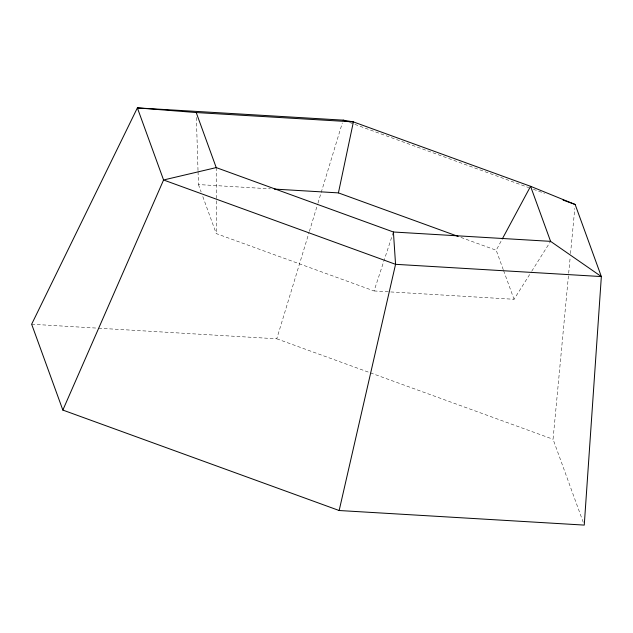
<?xml version="1.0" encoding="UTF-8"?>
<svg xmlns="http://www.w3.org/2000/svg" width="633" height="633" viewBox="0 0 633 633"><rect width="100%" height="100%" fill="white"/><g stroke="black" fill="none" stroke-linecap="round" stroke-linejoin="round"><path stroke-width="0.47" stroke-dasharray="3.17 2.37" d="M583.246 522.328L553.06 439.247L568.592 274.224M568.679 273.234L570.159 257.52M570.531 253.596L574.788 208.407M98.582 328.203L276.756 338.805L309.102 232.303M309.387 231.361L317.687 204.032M317.972 203.09L342.311 122.976M202.813 196.586L216.257 233.593L374.056 290.951L393.101 232.944M503.267 269.682L496.209 250.249L501.779 239.883M390.806 291.948L514.028 299.282L531.261 271.976M531.783 271.146L550.583 241.355M198.05 171.741L198.446 184.567L270.402 188.848M374.056 290.951L389.825 291.892M31.65 324.223L97.601 328.147M349.661 122.509L528.753 187.613M533.397 189.299L544.53 193.35M460.935 237.43L496.209 250.249M276.756 338.805L369.474 372.513M370.4 372.845L553.06 439.247M503.607 270.608L514.028 299.282M198.446 184.567L201.136 191.965M196.372 117.477L198.018 170.752M216.225 167.595L216.257 233.593"/><path stroke-width="0.95" d="M274.342 189.077L338.418 192.891L353.396 121.9L343.165 120.151L137.377 107.903L31.65 324.223L62.849 410.073L339.153 510.515L584.259 525.097L601.35 276.566L575.152 204.475L530.573 186.308L353.396 121.9L196.222 112.547L137.377 107.903L163.575 179.986L62.849 410.073M339.153 510.515L395.562 264.317L393.409 232.002L216.225 167.595L163.575 179.986L395.562 264.317L601.35 276.566L550.583 241.355L393.409 232.002M502.246 239.021L530.573 186.308L550.583 241.355M343.165 120.151L345.95 121.156M563.093 200.091L575.152 204.475M338.418 192.891L458.15 236.418M196.222 112.547L216.225 167.595"/></g></svg>
